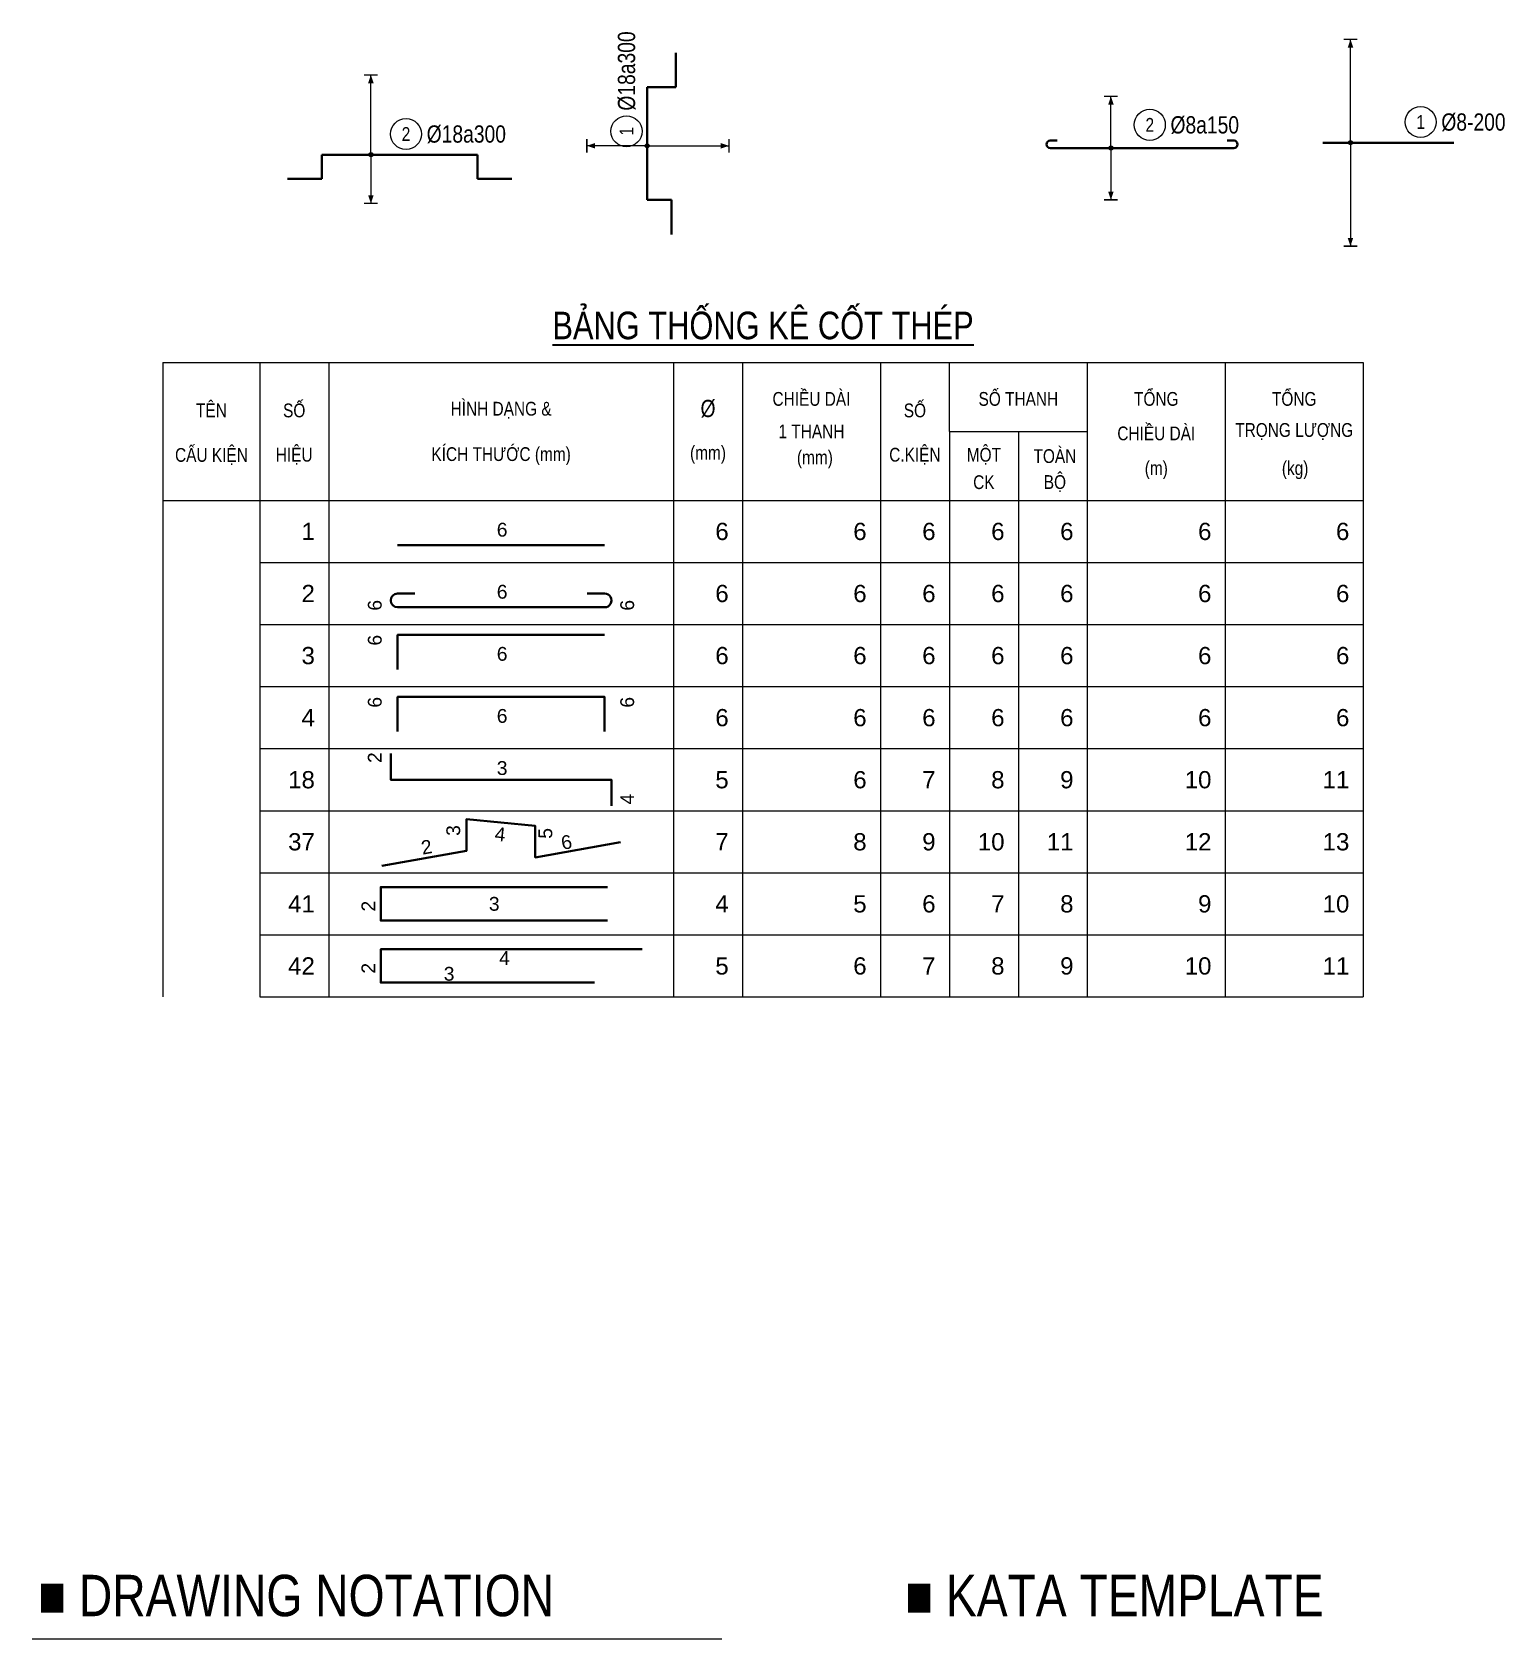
# Model space of a CAD drawing. Header units: millimetres. Extents: x -186788 to 266101, y -9748 to 236614.
# Drawn here: x -128334 to -106980, y 213317 to 236614 of the extents above; entities that cross this region are included whole.
import ezdxf
from ezdxf.enums import TextEntityAlignment as Align

# ---------------------------------------------------------------- set-up
doc = ezdxf.new("R2010")
doc.units = ezdxf.units.MM
doc.header["$MEASUREMENT"] = 0
for name, color, linetype, lineweight in [('kata_dim', 8, 'Continuous', 5), ('kata_net khung', 3, 'Continuous', 20), ('kata_text', 7, 'Continuous', 30), ('kata_thep - H', 1, 'Continuous', 35), ('kata_thep - V', 2, 'Continuous', 35), ('kata_thep chu', 1, 'Continuous', 35), ('NDC_FRAME', 7, 'Continuous', 20), ('NDC_S_VN TEXT', 7, 'Continuous', 20)]:
    doc.layers.add(name, color=color, linetype=linetype, lineweight=lineweight)
doc.styles.add('kata_text', font='arial.ttf', dxfattribs={"width": 0.8})
doc.styles.add('NDC_VIE TXT', font='arial.ttf', dxfattribs={"width": 0.8})

# ---------------------------------------------------------------- blocks, each defined once
blk = doc.blocks.new('NDC_S_ISO_A1_B3CC1')
at = {"layer": 'NDC_FRAME'}
blk.add_line((-124176.9, 76145), (-114176.9, 76145), dxfattribs=at)
at = {"layer": 'NDC_S_VN TEXT', "color": 3, "style": 'NDC_VIE TXT', "width": 0.8}
for s, p in [('\\M+3A1E1 DRAWING NOTATION', (-124090.7, 76773.5)), ('\\M+3A1E1 KATA TEMPLATE ', (-111518.6, 76773.5))]:
    blk.add_text(s, height=600, dxfattribs=at).set_placement(p, align=Align.MIDDLE_LEFT)
blk = doc.blocks.new('*U254')
h = blk.add_hatch(color=6)
edge = h.paths.add_edge_path()
edge.add_arc((0, 0), 0.3, 0, 360)
for p, q in [((0, 0), (-7.85, 0)), ((-7.85, 0), (-7.85, -3.52)), ((0, 0), (8.5, 0)), ((8.5, 0), (8.5, -4.16)), ((-7.85, -3.52), (-12.85, -3.52)), ((8.5, -4.16), (13.5, -4.16))]:
    blk.add_line(p, q)
at = {"layer": 'kata_dim', "color": 6}
for q in [(0, 8.75), (0, -11.85)]:
    blk.add_line((0, 0), q, dxfattribs=at)
for points in [[(-1, 8.75, 0.2, 0.2, 0), (1, 8.75, 0, 0, 0)], [(-1, -11.85, 0.2, 0.2, 0), (1, -11.85, 0, 0, 0)]]:
    blk.add_lwpolyline(points, format="xyseb", dxfattribs=at)
at = {"layer": 'kata_dim'}
blk.add_circle((2.1, 3), 2.25, dxfattribs=at)
at = {"layer": 'kata_dim', "color": 6}
blk.add_circle((0, 0), 0.3, dxfattribs=at)
for points in [[(-0.4, 7.55), (0, 8.75), (0.4, 7.55)], [(-0.4, -10.65), (0, -11.85), (0.4, -10.65)]]:
    blk.add_solid(points, dxfattribs=at)
at = {"layer": 'kata_text', "style": 'kata_text', "width": 0.8}
blk.add_attdef('KHT', text='', height=2, dxfattribs=at).set_placement((2.1, 3), align=Align.MIDDLE_CENTER)
at = {"layer": 'kata_text', "color": 3, "style": 'kata_text', "width": 0.8}
blk.add_attdef('DKT', (5.1, 1.75), '', height=2.5, dxfattribs=at)
blk = doc.blocks.new('*U122')
h = blk.add_hatch(color=6)
edge = h.paths.add_edge_path()
edge.add_arc((-4.18, 0), 0.3, 0, 360)
for p, q in [((0, 0), (-12.95, 0)), ((13.63, 0), (0, 0))]:
    blk.add_line(p, q)
for points in [[(-12.95, 0, -0.96621), (-12.99, 1.1), (-11.99, 1.1)], [(13.63, 0, 0.96621), (13.67, 1.1), (12.67, 1.1)]]:
    blk.add_lwpolyline(points, format="xyb")
at = {"layer": 'kata_dim', "color": 6}
for q in [(-4.18, 7.5), (-4.18, -7.5)]:
    blk.add_line((-4.18, 0), q, dxfattribs=at)
for points in [[(-5.18, 7.5, 0.2, 0.2, 0), (-3.18, 7.5, 0, 0, 0)], [(-5.18, -7.5, 0.2, 0.2, 0), (-3.18, -7.5, 0, 0, 0)]]:
    blk.add_lwpolyline(points, format="xyseb", dxfattribs=at)
at = {"layer": 'kata_dim'}
blk.add_circle((1.46, 3.37), 2.25, dxfattribs=at)
at = {"layer": 'kata_dim', "color": 6}
blk.add_circle((-4.18, 0), 0.3, dxfattribs=at)
for points in [[(-4.58, 6.3), (-4.18, 7.5), (-3.78, 6.3)], [(-4.58, -6.3), (-4.18, -7.5), (-3.78, -6.3)]]:
    blk.add_solid(points, dxfattribs=at)
at = {"layer": 'kata_text', "style": 'kata_text', "width": 0.8}
blk.add_attdef('KHT', text='', height=2, dxfattribs=at).set_placement((1.46, 3.37), align=Align.MIDDLE_CENTER)
at = {"layer": 'kata_text', "color": 3, "style": 'kata_text', "width": 0.8}
blk.add_attdef('DKT', (4.46, 2.12), '', height=2.5, dxfattribs=at)
blk = doc.blocks.new('*U123')
h = blk.add_hatch(color=6)
edge = h.paths.add_edge_path()
edge.add_arc((-2.99, 0), 0.3, 0, 360)
for p, q in [((0, 0), (-10.09, 0)), ((-10.09, 0), (-10.09, -3.5)), ((0, 0), (12.46, 0)), ((12.46, 0), (12.46, -3.5)), ((-10.09, -3.5), (-15.09, -3.5)), ((12.46, -3.5), (17.46, -3.5))]:
    blk.add_line(p, q)
at = {"layer": 'kata_dim', "color": 6}
for q in [(-2.99, 11.57), (-2.99, -7.07)]:
    blk.add_line((-2.99, 0), q, dxfattribs=at)
for points in [[(-3.99, 11.57, 0.2, 0.2, 0), (-1.99, 11.57, 0, 0, 0)], [(-3.99, -7.07, 0.2, 0.2, 0), (-1.99, -7.07, 0, 0, 0)]]:
    blk.add_lwpolyline(points, format="xyseb", dxfattribs=at)
at = {"layer": 'kata_dim'}
blk.add_circle((2.1, 3), 2.25, dxfattribs=at)
at = {"layer": 'kata_dim', "color": 6}
blk.add_circle((-2.99, 0), 0.3, dxfattribs=at)
for points in [[(-3.39, 10.37), (-2.99, 11.57), (-2.59, 10.37)], [(-3.39, -5.87), (-2.99, -7.07), (-2.59, -5.87)]]:
    blk.add_solid(points, dxfattribs=at)
at = {"layer": 'kata_text', "style": 'kata_text', "width": 0.8}
blk.add_attdef('KHT', text='', height=2, dxfattribs=at).set_placement((2.1, 3), align=Align.MIDDLE_CENTER)
at = {"layer": 'kata_text', "color": 3, "style": 'kata_text', "width": 0.8}
blk.add_attdef('DKT', (5.1, 1.75), '', height=2.5, dxfattribs=at)
blk = doc.blocks.new('dang01')
at = {"layer": 'kata_net khung'}
for p, q in [((0, 0), (0, -900)), ((1405, 0), (1405, -900)), ((2405, 0), (2405, -900)), ((7405, 0), (7405, -900)), ((8405, 0), (8405, -900)), ((10405, 0), (10405, -900)), ((11405, 0), (11405, -900)), ((12405, 0), (12405, -900)), ((13405, 0), (13405, -900)), ((15405, 0), (15405, -900)), ((17405, 0), (17405, -900)), ((1405, -900), (17405, -900))]:
    blk.add_line(p, q, dxfattribs=at)
at = {"layer": 'kata_thep chu'}
blk.add_line((3405, -650), (6405, -650), dxfattribs=at)
at = {"layer": 'kata_text', "style": 'kata_text'}
for p in [(2205, -450), (8205, -450), (10205, -450), (11205, -450), (12205, -450), (13205, -450), (15205, -450), (17205, -450)]:
    blk.add_attdef('D03', text='', height=250, dxfattribs=at).set_placement(p, align=Align.MIDDLE_RIGHT)
blk.add_attdef('00000000', text='', height=200, dxfattribs=at).set_placement((4920, -425), align=Align.MIDDLE_CENTER)
blk = doc.blocks.new('dang02')
at = {"layer": 'kata_net khung'}
for p, q in [((0, 0), (0, -900)), ((1405, 0), (1405, -900)), ((2405, 0), (2405, -900)), ((7405, 0), (7405, -900)), ((8405, 0), (8405, -900)), ((10405, 0), (10405, -900)), ((11405, 0), (11405, -900)), ((12405, 0), (12405, -900)), ((13405, 0), (13405, -900)), ((15405, 0), (15405, -900)), ((17405, 0), (17405, -900)), ((1405, -900), (17405, -900))]:
    blk.add_line(p, q, dxfattribs=at)
at = {"layer": 'kata_thep chu'}
blk.add_lwpolyline([(3655, -450), (3405, -450, 1), (3405, -650), (6405, -650, 1.000854), (6405, -450), (6155, -450)], format="xyb", dxfattribs=at)
at = {"layer": 'kata_text', "style": 'kata_text'}
for p in [(3073, -699), (6733, -699)]:
    blk.add_attdef('D03', text='', height=200, rotation=90, dxfattribs=at).set_placement(p, align=Align.MIDDLE_LEFT)
for p in [(2205, -450), (8205, -450), (10205, -450), (11205, -450), (12205, -450), (13205, -450), (15205, -450), (17205, -450)]:
    blk.add_attdef('D03', text='', height=250, dxfattribs=at).set_placement(p, align=Align.MIDDLE_RIGHT)
blk.add_attdef('D03', text='', height=200, dxfattribs=at).set_placement((4920, -425), align=Align.MIDDLE_CENTER)
blk = doc.blocks.new('dang03')
at = {"layer": 'kata_net khung'}
for p, q in [((0, 0), (0, -900)), ((1405, 0), (1405, -900)), ((2405, 0), (2405, -900)), ((7405, 0), (7405, -900)), ((8405, 0), (8405, -900)), ((10405, 0), (10405, -900)), ((11405, 0), (11405, -900)), ((12405, 0), (12405, -900)), ((13405, 0), (13405, -900)), ((15405, 0), (15405, -900)), ((17405, 0), (17405, -900)), ((1405, -900), (17405, -900))]:
    blk.add_line(p, q, dxfattribs=at)
at = {"layer": 'kata_thep chu'}
blk.add_lwpolyline([(3405, -650), (3405, -150), (6405, -150)], dxfattribs=at)
at = {"layer": 'kata_text', "style": 'kata_text'}
blk.add_attdef('09', text='', height=200, rotation=90, dxfattribs=at).set_placement((3073, -150), align=Align.MIDDLE_RIGHT)
for tag, p in [('10', (2205, -450)), ('07', (8205, -450)), ('06', (10205, -450)), ('05', (11205, -450)), ('04', (12205, -450)), ('03', (13205, -450)), ('02', (15205, -450)), ('01', (17205, -450))]:
    blk.add_attdef(tag, text='', height=250, dxfattribs=at).set_placement(p, align=Align.MIDDLE_RIGHT)
blk.add_attdef('08', text='', height=200, dxfattribs=at).set_placement((4920, -425), align=Align.MIDDLE_CENTER)
blk = doc.blocks.new('dang04')
at = {"layer": 'kata_net khung'}
for p, q in [((0, 0), (0, -900)), ((1405, 0), (1405, -900)), ((2405, 0), (2405, -900)), ((7405, 0), (7405, -900)), ((8405, 0), (8405, -900)), ((10405, 0), (10405, -900)), ((11405, 0), (11405, -900)), ((12405, 0), (12405, -900)), ((13405, 0), (13405, -900)), ((15405, 0), (15405, -900)), ((17405, 0), (17405, -900)), ((1405, -900), (17405, -900))]:
    blk.add_line(p, q, dxfattribs=at)
at = {"layer": 'kata_thep chu'}
blk.add_lwpolyline([(3405, -650), (3405, -150), (6405, -150), (6405, -650)], dxfattribs=at)
at = {"layer": 'kata_text', "style": 'kata_text'}
for p in [(3073, -150), (6733, -150)]:
    blk.add_attdef('D03', text='', height=200, rotation=90, dxfattribs=at).set_placement(p, align=Align.MIDDLE_RIGHT)
for p in [(2205, -450), (8205, -450), (10205, -450), (11205, -450), (12205, -450), (13205, -450), (15205, -450), (17205, -450)]:
    blk.add_attdef('D03', text='', height=250, dxfattribs=at).set_placement(p, align=Align.MIDDLE_RIGHT)
blk.add_attdef('D03', text='', height=200, dxfattribs=at).set_placement((4920, -425), align=Align.MIDDLE_CENTER)
blk = doc.blocks.new('dang18')
at = {"layer": 'kata_net khung'}
for p, q in [((0, 0), (0, -900)), ((1405, 0), (1405, -900)), ((2405, 0), (2405, -900)), ((7405, 0), (7405, -900)), ((8405, 0), (8405, -900)), ((10405, 0), (10405, -900)), ((11405, 0), (11405, -900)), ((12405, 0), (12405, -900)), ((13405, 0), (13405, -900)), ((15405, 0), (15405, -900)), ((17405, 0), (17405, -900)), ((1405, -900), (17405, -900))]:
    blk.add_line(p, q, dxfattribs=at)
at = {"layer": 'kata_thep chu'}
blk.add_lwpolyline([(3305, -69), (3305, -450), (6505, -450), (6505, -831)], dxfattribs=at)
at = {"layer": 'kata_text', "style": 'kata_text'}
blk.add_attdef('002', text='', height=200, rotation=90, dxfattribs=at).set_placement((3073, -52), align=Align.MIDDLE_RIGHT)
blk.add_attdef('003', text='', height=200, dxfattribs=at).set_placement((4920, -281), align=Align.MIDDLE_CENTER)
for tag, p in [('001', (2205, -450)), ('005', (8205, -450)), ('006', (10205, -450)), ('007', (11205, -450)), ('008', (12205, -450)), ('009', (13205, -450)), ('010', (15205, -450)), ('011', (17205, -450))]:
    blk.add_attdef(tag, text='', height=250, dxfattribs=at).set_placement(p, align=Align.MIDDLE_RIGHT)
blk.add_attdef('004', text='', height=200, rotation=90, dxfattribs=at).set_placement((6733, -809), align=Align.MIDDLE_LEFT)
blk = doc.blocks.new('dang37')
at = {"layer": 'kata_net khung'}
for p, q in [((0, 0), (0, -900)), ((1405, 0), (1405, -900)), ((2405, 0), (2405, -900)), ((7405, 0), (7405, -900)), ((8405, 0), (8405, -900)), ((10405, 0), (10405, -900)), ((11405, 0), (11405, -900)), ((12405, 0), (12405, -900)), ((13405, 0), (13405, -900)), ((15405, 0), (15405, -900)), ((17405, 0), (17405, -900)), ((1405, -900), (17405, -900))]:
    blk.add_line(p, q, dxfattribs=at)
at = {"layer": 'kata_thep chu'}
blk.add_lwpolyline([(3175, -799), (4405, -579), (4405, -122), (5400, -220), (5400, -677), (6636, -455)], dxfattribs=at)
at = {"layer": 'kata_text', "style": 'kata_text'}
for tag, rotation, p in [('003', 90, (4211, -287)), ('004', 354, (4892, -340)), ('005', 90, (5546, -328))]:
    blk.add_attdef(tag, text='', height=200, rotation=rotation, dxfattribs=at).set_placement(p, align=Align.MIDDLE_CENTER)
for tag, p in [('001', (2205, -450)), ('007', (8205, -450)), ('008', (10205, -450)), ('009', (11205, -450)), ('010', (12205, -450)), ('011', (13205, -450)), ('012', (15205, -450)), ('013', (17205, -450))]:
    blk.add_attdef(tag, text='', height=250, dxfattribs=at).set_placement(p, align=Align.MIDDLE_RIGHT)
blk.add_attdef('002', text='', height=200, rotation=10, dxfattribs=at).set_placement((3852, -683), align=Align.BOTTOM_CENTER)
blk.add_attdef('006', text='', height=200, rotation=10, dxfattribs=at).set_placement((5777, -469), align=Align.MIDDLE_LEFT)
blk = doc.blocks.new('dang41')
at = {"layer": 'kata_net khung'}
for p, q in [((0, 0), (0, -900)), ((1405, 0), (1405, -900)), ((2405, 0), (2405, -900)), ((7405, 0), (7405, -900)), ((8405, 0), (8405, -900)), ((10405, 0), (10405, -900)), ((11405, 0), (11405, -900)), ((12405, 0), (12405, -900)), ((13405, 0), (13405, -900)), ((15405, 0), (15405, -900)), ((17405, 0), (17405, -900)), ((1405, -900), (17405, -900))]:
    blk.add_line(p, q, dxfattribs=at)
at = {"layer": 'kata_thep chu'}
blk.add_lwpolyline([(6449, -692), (3161, -692), (3161, -208), (6449, -208)], dxfattribs=at)
at = {"layer": 'kata_text', "style": 'kata_text'}
for tag, p in [('001', (2205, -450)), ('004', (8205, -450)), ('005', (10205, -450)), ('006', (11205, -450)), ('007', (12205, -450)), ('08', (13205, -450)), ('009', (15205, -450)), ('010', (17205, -450))]:
    blk.add_attdef(tag, text='', height=250, dxfattribs=at).set_placement(p, align=Align.MIDDLE_RIGHT)
blk.add_attdef('002', text='', height=200, rotation=90, dxfattribs=at).set_placement((2981, -484), align=Align.MIDDLE_CENTER)
blk.add_attdef('003', text='', height=200, dxfattribs=at).set_placement((4805, -450), align=Align.MIDDLE_CENTER)
blk = doc.blocks.new('dang42')
at = {"layer": 'kata_net khung'}
for p, q in [((0, 0), (0, -900)), ((1405, 0), (1405, -900)), ((2405, 0), (2405, -900)), ((7405, 0), (7405, -900)), ((8405, 0), (8405, -900)), ((10405, 0), (10405, -900)), ((11405, 0), (11405, -900)), ((12405, 0), (12405, -900)), ((13405, 0), (13405, -900)), ((15405, 0), (15405, -900)), ((17405, 0), (17405, -900)), ((1405, -900), (17405, -900))]:
    blk.add_line(p, q, dxfattribs=at)
at = {"layer": 'kata_thep chu'}
blk.add_lwpolyline([(6257, -692), (3161, -692), (3161, -208), (6949, -208)], dxfattribs=at)
at = {"layer": 'kata_text', "style": 'kata_text'}
for tag, p in [('004', (4954, -335)), ('003', (4151, -564))]:
    blk.add_attdef(tag, text='', height=200, dxfattribs=at).set_placement(p, align=Align.MIDDLE_CENTER)
for tag, p in [('001', (2205, -450)), ('005', (8205, -450)), ('006', (10205, -450)), ('007', (11205, -450)), ('008', (12205, -450)), ('09', (13205, -450)), ('010', (15205, -450)), ('011', (17205, -450))]:
    blk.add_attdef(tag, text='', height=250, dxfattribs=at).set_placement(p, align=Align.MIDDLE_RIGHT)
blk.add_attdef('002', text='', height=200, rotation=90, dxfattribs=at).set_placement((2981, -484), align=Align.MIDDLE_CENTER)
blk = doc.blocks.new('Tieude')
at = {"layer": 'kata_net khung'}
for p, q in [((0, 2000), (0, 0)), ((0, 2000), (17405, 2000)), ((1405, 2000), (1405, 0)), ((2405, 2000), (2405, 0)), ((7405, 2000), (7405, 0)), ((8405, 2000), (8405, 0)), ((10405, 2000), (10405, 0)), ((11405, 1000), (11405, 2000)), ((13405, 2000), (13405, 0)), ((15405, 2000), (15405, 0)), ((17405, 2000), (17405, 0)), ((11405, 1000), (13405, 1000)), ((11405, 1000), (11405, 0)), ((12405, 1000), (12405, 0)), ((0, 0), (17405, 0))]:
    blk.add_line(p, q, dxfattribs=at)
at = {"layer": 'kata_text', "style": 'kata_text', "width": 0.8}
for s, height, p in [('%%UBẢNG THỐNG KÊ CỐT THÉP', 400, (8703, 2594)), ('CHIỀU DÀI', 200, (9405, 1500)), ('SỐ THANH', 200, (12405, 1500)), ('TỔNG', 200, (14405, 1500)), ('TỔNG', 200, (16405, 1500)), ('TÊN', 200, (705, 1333)), ('SỐ', 200, (1905, 1333)), ('HÌNH DẠNG &', 200, (4905, 1333)), ('%%C', 250, (7905, 1333)), ('SỐ', 200, (10905, 1333)), ('1 THANH', 200, (9405, 1000)), ('CHIỀU DÀI', 200, (14405, 1000)), ('TRỌNG LƯỢNG', 200, (16405, 1000)), ('CẤU KIỆN', 200, (705, 667)), ('HIỆU', 200, (1905, 667)), ('KÍCH THƯỚC (mm)', 200, (4905, 667)), ('(mm)', 200, (7905, 667)), ('(mm)', 200, (9455, 599)), ('C.KIỆN', 200, (10905, 667)), ('MỘT', 200, (11905, 667)), ('TOÀN', 200, (12935, 667)), ('(m)', 200, (14405, 443)), ('(kg)', 200, (16418, 443)), ('CK', 200, (11905, 264)), ('BỘ', 200, (12935, 271))]:
    blk.add_text(s, height=height, dxfattribs=at).set_placement(p, align=Align.MIDDLE)
blk = doc.blocks.new('Bo tri thep bien phap')
h = blk.add_hatch(color=6)
edge = h.paths.add_edge_path()
edge.add_arc((-3, 0), 0.3, 0, 360)
for p, q in [((0, 0), (-7, 0)), ((12, 0), (0, 0))]:
    blk.add_line(p, q)
at = {"layer": 'kata_dim', "color": 6}
for q in [(-3, 15), (-3, -15)]:
    blk.add_line((-3, 0), q, dxfattribs=at)
for points in [[(-4, 15, 0.2, 0.2, 0), (-2, 15, 0, 0, 0)], [(-4, -15, 0.2, 0.2, 0), (-2, -15, 0, 0, 0)]]:
    blk.add_lwpolyline(points, format="xyseb", dxfattribs=at)
at = {"layer": 'kata_dim'}
blk.add_circle((7.17, 3), 2.25, dxfattribs=at)
at = {"layer": 'kata_dim', "color": 6}
blk.add_circle((-3, 0), 0.3, dxfattribs=at)
for points in [[(-3.4, 13.8), (-3, 15), (-2.6, 13.8)], [(-3.4, -13.8), (-3, -15), (-2.6, -13.8)]]:
    blk.add_solid(points, dxfattribs=at)
at = {"layer": 'kata_text', "style": 'kata_text', "width": 0.8}
blk.add_attdef('KHT', text='', height=2, dxfattribs=at).set_placement((7.17, 3), align=Align.MIDDLE_CENTER)
at = {"layer": 'kata_text', "color": 3, "style": 'kata_text', "width": 0.8}
blk.add_attdef('DKT', (10.17, 1.75), '', height=2.5, dxfattribs=at)
blk = doc.blocks.new('Iso san')
at = {"layer": 'kata_text'}
blk.add_blockref('Tieude', (0, 0), dxfattribs=at)
ref = blk.add_blockref('dang01', (0, 0), dxfattribs=at)
ref.add_attrib('D03', '1', dxfattribs={"height": 250, "style": 'kata_text'}).set_placement((2205, -450), align=Align.MIDDLE_RIGHT)
ref.add_attrib('00000000', '6', dxfattribs={"height": 200, "style": 'kata_text'}).set_placement((4920, -425), align=Align.MIDDLE_CENTER)
ref.add_attrib('D03', '6', dxfattribs={"height": 250, "style": 'kata_text'}).set_placement((8205, -450), align=Align.MIDDLE_RIGHT)
ref.add_attrib('D03', '6', dxfattribs={"height": 250, "style": 'kata_text'}).set_placement((10205, -450), align=Align.MIDDLE_RIGHT)
ref.add_attrib('D03', '6', dxfattribs={"height": 250, "style": 'kata_text'}).set_placement((11205, -450), align=Align.MIDDLE_RIGHT)
ref.add_attrib('D03', '6', dxfattribs={"height": 250, "style": 'kata_text'}).set_placement((12205, -450), align=Align.MIDDLE_RIGHT)
ref.add_attrib('D03', '6', dxfattribs={"height": 250, "style": 'kata_text'}).set_placement((13205, -450), align=Align.MIDDLE_RIGHT)
ref.add_attrib('D03', '6', dxfattribs={"height": 250, "style": 'kata_text'}).set_placement((15205, -450), align=Align.MIDDLE_RIGHT)
ref.add_attrib('D03', '6', dxfattribs={"height": 250, "style": 'kata_text'}).set_placement((17205, -450), align=Align.MIDDLE_RIGHT)
ref = blk.add_blockref('dang02', (0, -900), dxfattribs=at)
ref.add_attrib('D03', '2', dxfattribs={"height": 250, "style": 'kata_text'}).set_placement((2205, -1350), align=Align.MIDDLE_RIGHT)
ref.add_attrib('D03', '6', dxfattribs={"height": 200, "rotation": 90, "style": 'kata_text'}).set_placement((3073, -1599), align=Align.MIDDLE_LEFT)
ref.add_attrib('D03', '6', dxfattribs={"height": 200, "style": 'kata_text'}).set_placement((4920, -1325), align=Align.MIDDLE_CENTER)
ref.add_attrib('D03', '6', dxfattribs={"height": 200, "rotation": 90, "style": 'kata_text'}).set_placement((6733, -1599), align=Align.MIDDLE_LEFT)
ref.add_attrib('D03', '6', dxfattribs={"height": 250, "style": 'kata_text'}).set_placement((8205, -1350), align=Align.MIDDLE_RIGHT)
ref.add_attrib('D03', '6', dxfattribs={"height": 250, "style": 'kata_text'}).set_placement((10205, -1350), align=Align.MIDDLE_RIGHT)
ref.add_attrib('D03', '6', dxfattribs={"height": 250, "style": 'kata_text'}).set_placement((11205, -1350), align=Align.MIDDLE_RIGHT)
ref.add_attrib('D03', '6', dxfattribs={"height": 250, "style": 'kata_text'}).set_placement((12205, -1350), align=Align.MIDDLE_RIGHT)
ref.add_attrib('D03', '6', dxfattribs={"height": 250, "style": 'kata_text'}).set_placement((13205, -1350), align=Align.MIDDLE_RIGHT)
ref.add_attrib('D03', '6', dxfattribs={"height": 250, "style": 'kata_text'}).set_placement((15205, -1350), align=Align.MIDDLE_RIGHT)
ref.add_attrib('D03', '6', dxfattribs={"height": 250, "style": 'kata_text'}).set_placement((17205, -1350), align=Align.MIDDLE_RIGHT)
for name, p, values in [('dang03', (0, -1800), {'10': '3', '09': '6', '08': '6', '07': '6', '06': '6', '05': '6', '04': '6', '03': '6', '02': '6', '01': '6'}), ('dang18', (0, -3600), {'001': '18', '002': '2', '003': '3', '004': '4', '005': '5', '006': '6', '007': '7', '008': '8', '009': '9', '010': '10', '011': '11'}), ('dang37', (0, -4500), {'001': '37', '002': '2', '003': '3', '004': '4', '005': '5', '006': '6', '007': '7', '008': '8', '009': '9', '010': '10', '011': '11', '012': '12', '013': '13'}), ('dang41', (0, -5400), {'001': '41', '003': '3', '002': '2', '004': '4', '005': '5', '006': '6', '007': '7', '08': '8', '009': '9', '010': '10'}), ('dang42', (0, -6300), {'001': '42', '003': '3', '002': '2', '004': '4', '005': '5', '006': '6', '007': '7', '008': '8', '09': '9', '010': '10', '011': '11'})]:
    blk.add_blockref(name, p, dxfattribs=at).add_auto_attribs(values)
ref = blk.add_blockref('dang04', (0, -2700), dxfattribs=at)
ref.add_attrib('D03', '4', dxfattribs={"height": 250, "style": 'kata_text'}).set_placement((2205, -3150), align=Align.MIDDLE_RIGHT)
ref.add_attrib('D03', '6', dxfattribs={"height": 200, "rotation": 90, "style": 'kata_text'}).set_placement((3073, -2850), align=Align.MIDDLE_RIGHT)
ref.add_attrib('D03', '6', dxfattribs={"height": 200, "style": 'kata_text'}).set_placement((4920, -3125), align=Align.MIDDLE_CENTER)
ref.add_attrib('D03', '6', dxfattribs={"height": 200, "rotation": 90, "style": 'kata_text'}).set_placement((6733, -2850), align=Align.MIDDLE_RIGHT)
ref.add_attrib('D03', '6', dxfattribs={"height": 250, "style": 'kata_text'}).set_placement((8205, -3150), align=Align.MIDDLE_RIGHT)
ref.add_attrib('D03', '6', dxfattribs={"height": 250, "style": 'kata_text'}).set_placement((10205, -3150), align=Align.MIDDLE_RIGHT)
ref.add_attrib('D03', '6', dxfattribs={"height": 250, "style": 'kata_text'}).set_placement((11205, -3150), align=Align.MIDDLE_RIGHT)
ref.add_attrib('D03', '6', dxfattribs={"height": 250, "style": 'kata_text'}).set_placement((12205, -3150), align=Align.MIDDLE_RIGHT)
ref.add_attrib('D03', '6', dxfattribs={"height": 250, "style": 'kata_text'}).set_placement((13205, -3150), align=Align.MIDDLE_RIGHT)
ref.add_attrib('D03', '6', dxfattribs={"height": 250, "style": 'kata_text'}).set_placement((15205, -3150), align=Align.MIDDLE_RIGHT)
ref.add_attrib('D03', '6', dxfattribs={"height": 250, "style": 'kata_text'}).set_placement((17205, -3150), align=Align.MIDDLE_RIGHT)
at = {"layer": 'kata_thep - H', "xscale": 100, "yscale": 100, "zscale": 100}
for name, p, values in [('Bo tri thep bien phap', (17521, 5186), {'KHT': '1', 'DKT': '%%C8-200'}), ('*U123', (3316, 5012), {'KHT': '2', 'DKT': '%%C18a300'}), ('*U122', (14165, 5108), {'KHT': '2', 'DKT': '%%C8a150'})]:
    blk.add_blockref(name, p, dxfattribs=at).add_auto_attribs(values)
at = {"layer": 'kata_thep - V', "xscale": 100, "yscale": 100, "zscale": 100, "rotation": 90}
blk.add_blockref('*U254', (7023, 5141), dxfattribs=at).add_auto_attribs({'KHT': '1', 'DKT': '%%c18a300'})

msp = doc.modelspace()

# ---------------------------------------------------------------- block references
for name, p in [('Iso san', (-126439.4, 229824.7)), ('NDC_S_ISO_A1_B3CC1', (-4157.6, 137172.4))]:
    msp.add_blockref(name, p)

doc.saveas('drawing.dxf')
